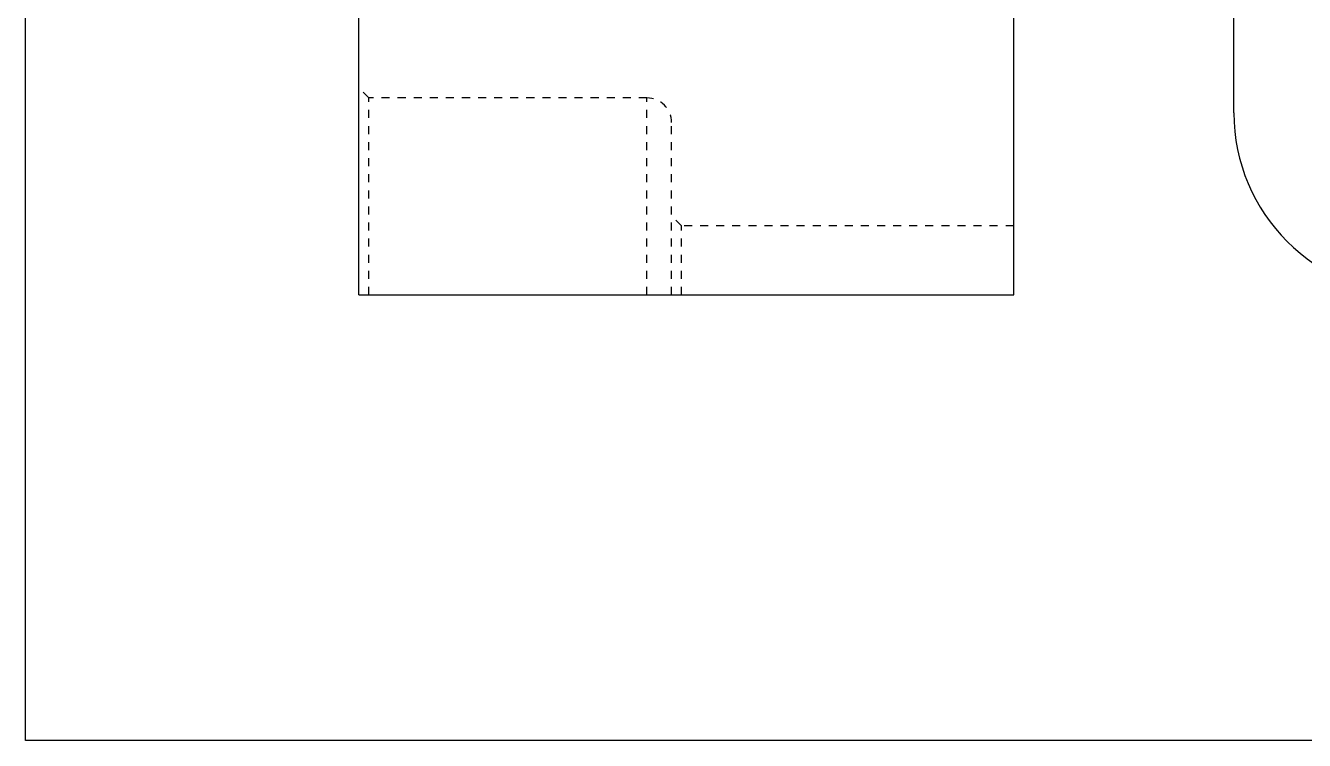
# Model space of a CAD drawing. Header units: millimetres. Extents: x 723 to 11228, y -2384 to 1578.
# Drawn here: x 4516.6 to 4776.4, y -1067.2 to -922 of the extents above; entities that cross this region are included whole.
import ezdxf

# ---------------------------------------------------------------- set-up
doc = ezdxf.new("R2010")
doc.units = ezdxf.units.MM
doc.header["$LTSCALE"] = 16.335
doc.linetypes.add('HIDDEN', pattern=[0.2, 0.1, -0.1])
doc.layers.get('0').update_dxf_attribs({"linetype": 'CONTINUOUS'})
doc.layers.add('DEFAULT_2', color=8, linetype='HIDDEN')

msp = doc.modelspace()

# ---------------------------------------------------------------- linework, layer by layer
at = {"color": 7, "linetype": 'Continuous'}
for p, q in [((4584.318, -976.744), (4584.318, -506.744)), ((4717.318, -976.744), (4717.318, -506.744)), ((4762.032, -939.744), (4762.032, -543.744)), ((4584.318, -976.744), (4717.318, -976.744))]:
    msp.add_line(p, q, dxfattribs=at)
msp.add_lwpolyline([(4516.608, -445.212), (5257.053, -445.212), (5257.053, -1067.241), (4516.608, -1067.241)], close=True)
msp.add_arc((4799.032, -939.744), 37, 180, 270, dxfattribs=at)
at = {"layer": 'DEFAULT_2', "color": 8, "linetype": 'HIDDEN'}
for p, q in [((4586.318, -936.744), (4584.318, -934.744)), ((4586.318, -976.744), (4586.318, -936.744)), ((4642.818, -936.744), (4586.318, -936.744)), ((4642.818, -976.744), (4642.818, -936.744)), ((4647.818, -976.744), (4647.818, -941.746)), ((4649.818, -962.714), (4647.818, -960.714)), ((4717.318, -962.714), (4649.818, -962.714)), ((4649.818, -976.744), (4649.818, -962.714))]:
    msp.add_line(p, q, dxfattribs=at)
msp.add_arc((4642.818, -941.744), 5, 0, 90, dxfattribs=at)

doc.saveas('drawing.dxf')
